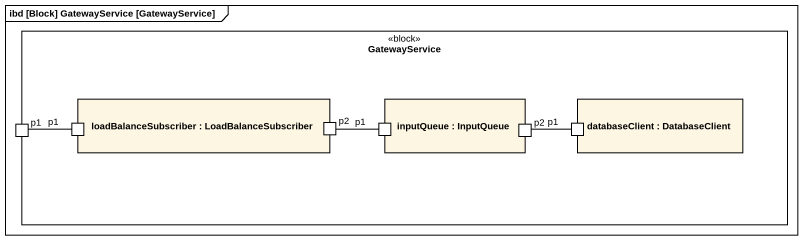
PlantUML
@startuml
mainframe ibd [Block] GatewayService [GatewayService]
rectangle GatewayService <<block>> {
  rectangle "loadBalanceSubscriber : LoadBalanceSubscriber" as loadBalanceSubscriber {
    port p1
    port p2
  }
  rectangle "inputQueue : InputQueue" as inputQueue {
    port "p1" as p1_2
    port "p2" as p2_2
  }
  rectangle "databaseClient : DatabaseClient" as databaseClient {
    port "p1" as p1_3
  }
  port "p1" as p1_4
}
p2 -right- p1_2
p1_4 -right- p1
p2_2 -right- p1_3
@enduml
